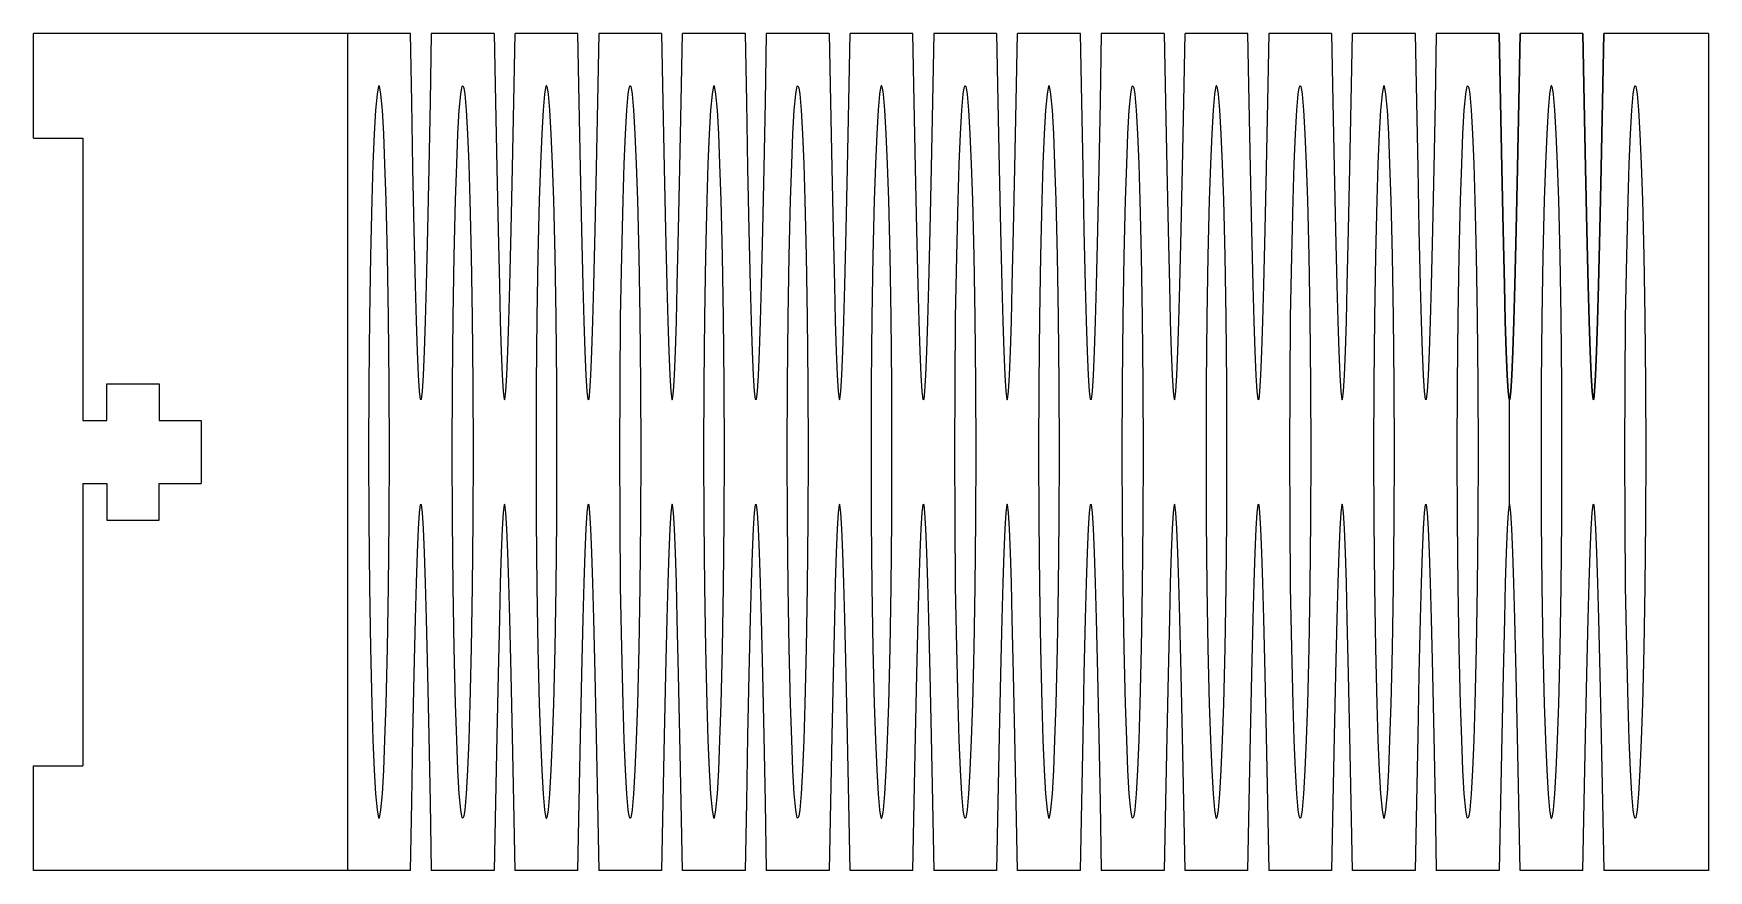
# Model space of a CAD drawing. Extents: x -0.75 to 3.25, y -1 to 1.
import ezdxf

# ---------------------------------------------------------------- set-up
doc = ezdxf.new("R2010")
doc.units = 0
doc.layers.add('VISIBLE', color=7, linetype='CONTINUOUS')

msp = doc.modelspace()

# ---------------------------------------------------------------- linework, layer by layer
at = {"layer": 'VISIBLE'}
for p, q in [((0.15, 1), (-0.75, 1)), ((-0.75, 0.75), (-0.75, 1)), ((0, 1), (0, -1)), ((0.35, 1), (0.2, 1)), ((0.55, 1), (0.4, 1)), ((0.75, 1), (0.6, 1)), ((0.95, 1), (0.8, 1)), ((1.15, 1), (1, 1)), ((1.35, 1), (1.2, 1)), ((1.55, 1), (1.4, 1)), ((1.75, 1), (1.6, 1)), ((1.95, 1), (1.8, 1)), ((2.15, 1), (2, 1)), ((2.35, 1), (2.2, 1)), ((2.55, 1), (2.4, 1)), ((2.75, 1), (2.6, 1)), ((2.95, 1), (2.8, 1)), ((3.25, 1), (3, 1)), ((3.25, 1), (3.25, -1)), ((-0.75, 0.75), (-0.632, 0.75)), ((-0.632, 0.75), (-0.632, 0.075)), ((-0.575, 0.075), (-0.575, 0.1625)), ((-0.575, 0.1625), (-0.45, 0.1625)), ((-0.45, 0.1625), (-0.45, 0.075)), ((2.775, -0.125), (2.775, 0.125)), ((-0.632, 0.075), (-0.575, 0.075)), ((-0.45, 0.075), (-0.35, 0.075)), ((-0.35, 0.075), (-0.35, -0.075)), ((-0.632, -0.075), (-0.575, -0.075)), ((-0.632, -0.075), (-0.632, -0.75)), ((-0.575, -0.075), (-0.575, -0.1625)), ((-0.45, -0.075), (-0.35, -0.075)), ((-0.45, -0.1625), (-0.45, -0.075)), ((-0.575, -0.1625), (-0.45, -0.1625)), ((-0.75, -0.75), (-0.632, -0.75)), ((-0.75, -1), (-0.75, -0.75)), ((0.15, -1), (-0.75, -1)), ((0.35, -1), (0.2, -1)), ((0.55, -1), (0.4, -1)), ((0.75, -1), (0.6, -1)), ((0.95, -1), (0.8, -1)), ((1.15, -1), (1, -1)), ((1.35, -1), (1.2, -1)), ((1.55, -1), (1.4, -1)), ((1.75, -1), (1.6, -1)), ((1.95, -1), (1.8, -1)), ((2.15, -1), (2, -1)), ((2.35, -1), (2.2, -1)), ((2.55, -1), (2.4, -1)), ((2.75, -1), (2.6, -1)), ((2.95, -1), (2.8, -1)), ((3.25, -1), (3, -1))]:
    msp.add_line(p, q, dxfattribs=at)
for points in [[(0.2, 1, 0), (0.1969, 0.8368, 0), (0.1937, 0.6787, 0), (0.1906, 0.5309, 0), (0.1875, 0.3984, 0), (0.1852, 0.3123, 0), (0.1828, 0.2398, 0), (0.1805, 0.1832, 0), (0.1781, 0.1447, 0), (0.1758, 0.1263, 0), (0.1754, 0.1253, 0), (0.1752, 0.1251, 0), (0.175, 0.125, 0), (0.1748, 0.1251, 0), (0.1746, 0.1253, 0), (0.1742, 0.1263, 0), (0.1719, 0.1447, 0), (0.1695, 0.1832, 0), (0.1672, 0.2398, 0), (0.1648, 0.3123, 0), (0.1625, 0.3984, 0), (0.1594, 0.5309, 0), (0.1562, 0.6787, 0), (0.1531, 0.8368, 0), (0.15, 1, 0)], [(0.35, 1, 0), (0.3531, 0.8368, 0), (0.3563, 0.6787, 0), (0.3594, 0.5309, 0), (0.3625, 0.3984, 0), (0.3648, 0.3123, 0), (0.3672, 0.2398, 0), (0.3695, 0.1832, 0), (0.3719, 0.1447, 0), (0.3742, 0.1263, 0), (0.3746, 0.1253, 0), (0.3748, 0.1251, 0), (0.375, 0.125, 0), (0.3752, 0.1251, 0), (0.3754, 0.1253, 0), (0.3758, 0.1263, 0), (0.3781, 0.1447, 0), (0.3805, 0.1832, 0), (0.3828, 0.2398, 0), (0.3852, 0.3123, 0), (0.3875, 0.3984, 0), (0.3906, 0.5309, 0), (0.3938, 0.6787, 0), (0.3969, 0.8368, 0), (0.4, 1, 0)], [(0.6, 1, 0), (0.5969, 0.8368, 0), (0.5937, 0.6787, 0), (0.5906, 0.5309, 0), (0.5875, 0.3984, 0), (0.5852, 0.3123, 0), (0.5828, 0.2398, 0), (0.5805, 0.1832, 0), (0.5781, 0.1447, 0), (0.5758, 0.1263, 0), (0.5754, 0.1253, 0), (0.5752, 0.1251, 0), (0.575, 0.125, 0), (0.5748, 0.1251, 0), (0.5746, 0.1253, 0), (0.5742, 0.1263, 0), (0.5719, 0.1447, 0), (0.5695, 0.1832, 0), (0.5672, 0.2398, 0), (0.5648, 0.3123, 0), (0.5625, 0.3984, 0), (0.5594, 0.5309, 0), (0.5562, 0.6787, 0), (0.5531, 0.8368, 0), (0.55, 1, 0)], [(0.75, 1, 0), (0.7531, 0.8368, 0), (0.7563, 0.6787, 0), (0.7594, 0.5309, 0), (0.7625, 0.3984, 0), (0.7648, 0.3123, 0), (0.7672, 0.2398, 0), (0.7695, 0.1832, 0), (0.7719, 0.1447, 0), (0.7742, 0.1263, 0), (0.7746, 0.1253, 0), (0.7748, 0.1251, 0), (0.775, 0.125, 0), (0.7752, 0.1251, 0), (0.7754, 0.1253, 0), (0.7758, 0.1263, 0), (0.7781, 0.1447, 0), (0.7805, 0.1832, 0), (0.7828, 0.2398, 0), (0.7852, 0.3123, 0), (0.7875, 0.3984, 0), (0.7906, 0.5309, 0), (0.7938, 0.6787, 0), (0.7969, 0.8368, 0), (0.8, 1, 0)], [(1, 1, 0), (0.9969, 0.8368, 0), (0.9938, 0.6787, 0), (0.9906, 0.5309, 0), (0.9875, 0.3984, 0), (0.9852, 0.3123, 0), (0.9828, 0.2398, 0), (0.9805, 0.1832, 0), (0.9781, 0.1447, 0), (0.9758, 0.1263, 0), (0.9754, 0.1253, 0), (0.9752, 0.1251, 0), (0.975, 0.125, 0), (0.9748, 0.1251, 0), (0.9746, 0.1253, 0), (0.9742, 0.1263, 0), (0.9719, 0.1447, 0), (0.9695, 0.1832, 0), (0.9672, 0.2398, 0), (0.9648, 0.3123, 0), (0.9625, 0.3984, 0), (0.9594, 0.5309, 0), (0.9562, 0.6787, 0), (0.9531, 0.8368, 0), (0.95, 1, 0)], [(1.15, 1, 0), (1.1531, 0.8368, 0), (1.1563, 0.6787, 0), (1.1594, 0.5309, 0), (1.1625, 0.3984, 0), (1.1648, 0.3123, 0), (1.1672, 0.2398, 0), (1.1695, 0.1832, 0), (1.1719, 0.1447, 0), (1.1742, 0.1263, 0), (1.1746, 0.1253, 0), (1.1748, 0.1251, 0), (1.175, 0.125, 0), (1.1752, 0.1251, 0), (1.1754, 0.1253, 0), (1.1758, 0.1263, 0), (1.1781, 0.1447, 0), (1.1805, 0.1832, 0), (1.1828, 0.2398, 0), (1.1852, 0.3123, 0), (1.1875, 0.3984, 0), (1.1906, 0.5309, 0), (1.1938, 0.6787, 0), (1.1969, 0.8368, 0), (1.2, 1, 0)], [(1.4, 1, 0), (1.3969, 0.8368, 0), (1.3938, 0.6787, 0), (1.3906, 0.5309, 0), (1.3875, 0.3984, 0), (1.3852, 0.3123, 0), (1.3828, 0.2398, 0), (1.3805, 0.1832, 0), (1.3781, 0.1447, 0), (1.3758, 0.1263, 0), (1.3754, 0.1253, 0), (1.3752, 0.1251, 0), (1.375, 0.125, 0), (1.3748, 0.1251, 0), (1.3746, 0.1253, 0), (1.3742, 0.1263, 0), (1.3719, 0.1447, 0), (1.3695, 0.1832, 0), (1.3672, 0.2398, 0), (1.3648, 0.3123, 0), (1.3625, 0.3984, 0), (1.3594, 0.5309, 0), (1.3562, 0.6787, 0), (1.3531, 0.8368, 0), (1.35, 1, 0)], [(1.55, 1, 0), (1.5531, 0.8368, 0), (1.5563, 0.6787, 0), (1.5594, 0.5309, 0), (1.5625, 0.3984, 0), (1.5648, 0.3123, 0), (1.5672, 0.2398, 0), (1.5695, 0.1832, 0), (1.5719, 0.1447, 0), (1.5742, 0.1263, 0), (1.5746, 0.1253, 0), (1.5748, 0.1251, 0), (1.575, 0.125, 0), (1.5752, 0.1251, 0), (1.5754, 0.1253, 0), (1.5758, 0.1263, 0), (1.5781, 0.1447, 0), (1.5805, 0.1832, 0), (1.5828, 0.2398, 0), (1.5852, 0.3123, 0), (1.5875, 0.3984, 0), (1.5906, 0.5309, 0), (1.5938, 0.6787, 0), (1.5969, 0.8368, 0), (1.6, 1, 0)], [(1.8, 1, 0), (1.7969, 0.8368, 0), (1.7937, 0.6787, 0), (1.7906, 0.5309, 0), (1.7875, 0.3984, 0), (1.7852, 0.3123, 0), (1.7828, 0.2398, 0), (1.7805, 0.1832, 0), (1.7781, 0.1447, 0), (1.7758, 0.1263, 0), (1.7754, 0.1253, 0), (1.7752, 0.1251, 0), (1.775, 0.125, 0), (1.7748, 0.1251, 0), (1.7746, 0.1253, 0), (1.7742, 0.1263, 0), (1.7719, 0.1447, 0), (1.7695, 0.1832, 0), (1.7672, 0.2398, 0), (1.7648, 0.3123, 0), (1.7625, 0.3984, 0), (1.7594, 0.5309, 0), (1.7563, 0.6787, 0), (1.7531, 0.8368, 0), (1.75, 1, 0)], [(1.95, 1, 0), (1.9531, 0.8368, 0), (1.9563, 0.6787, 0), (1.9594, 0.5309, 0), (1.9625, 0.3984, 0), (1.9648, 0.3123, 0), (1.9672, 0.2398, 0), (1.9695, 0.1832, 0), (1.9719, 0.1447, 0), (1.9742, 0.1263, 0), (1.9746, 0.1253, 0), (1.9748, 0.1251, 0), (1.975, 0.125, 0), (1.9752, 0.1251, 0), (1.9754, 0.1253, 0), (1.9758, 0.1263, 0), (1.9781, 0.1447, 0), (1.9805, 0.1832, 0), (1.9828, 0.2398, 0), (1.9852, 0.3123, 0), (1.9875, 0.3984, 0), (1.9906, 0.5309, 0), (1.9938, 0.6787, 0), (1.9969, 0.8368, 0), (2, 1, 0)], [(2.2, 1, 0), (2.1969, 0.8368, 0), (2.1938, 0.6787, 0), (2.1906, 0.5309, 0), (2.1875, 0.3984, 0), (2.1852, 0.3123, 0), (2.1828, 0.2398, 0), (2.1805, 0.1832, 0), (2.1781, 0.1447, 0), (2.1758, 0.1263, 0), (2.1754, 0.1253, 0), (2.1752, 0.1251, 0), (2.175, 0.125, 0), (2.1748, 0.1251, 0), (2.1746, 0.1253, 0), (2.1742, 0.1263, 0), (2.1719, 0.1447, 0), (2.1695, 0.1832, 0), (2.1672, 0.2398, 0), (2.1648, 0.3123, 0), (2.1625, 0.3984, 0), (2.1594, 0.5309, 0), (2.1563, 0.6787, 0), (2.1531, 0.8368, 0), (2.15, 1, 0)], [(2.35, 1, 0), (2.3531, 0.8368, 0), (2.3563, 0.6787, 0), (2.3594, 0.5309, 0), (2.3625, 0.3984, 0), (2.3648, 0.3123, 0), (2.3672, 0.2398, 0), (2.3695, 0.1832, 0), (2.3719, 0.1447, 0), (2.3742, 0.1263, 0), (2.3746, 0.1253, 0), (2.3748, 0.1251, 0), (2.375, 0.125, 0), (2.3752, 0.1251, 0), (2.3754, 0.1253, 0), (2.3758, 0.1263, 0), (2.3781, 0.1447, 0), (2.3805, 0.1832, 0), (2.3828, 0.2398, 0), (2.3852, 0.3123, 0), (2.3875, 0.3984, 0), (2.3906, 0.5309, 0), (2.3938, 0.6787, 0), (2.3969, 0.8368, 0), (2.4, 1, 0)], [(2.6, 1, 0), (2.5969, 0.8368, 0), (2.5938, 0.6787, 0), (2.5906, 0.5309, 0), (2.5875, 0.3984, 0), (2.5852, 0.3123, 0), (2.5828, 0.2398, 0), (2.5805, 0.1832, 0), (2.5781, 0.1447, 0), (2.5758, 0.1263, 0), (2.5754, 0.1253, 0), (2.5752, 0.1251, 0), (2.575, 0.125, 0), (2.5748, 0.1251, 0), (2.5746, 0.1253, 0), (2.5742, 0.1263, 0), (2.5719, 0.1447, 0), (2.5695, 0.1832, 0), (2.5672, 0.2398, 0), (2.5648, 0.3123, 0), (2.5625, 0.3984, 0), (2.5594, 0.5309, 0), (2.5563, 0.6787, 0), (2.5531, 0.8368, 0), (2.55, 1, 0)], [(2.8, 1, 0), (2.7969, 0.8368, 0), (2.7938, 0.6787, 0), (2.7906, 0.5309, 0), (2.7875, 0.3984, 0), (2.7852, 0.3123, 0), (2.7828, 0.2398, 0), (2.7805, 0.1832, 0), (2.7781, 0.1447, 0), (2.7758, 0.1263, 0), (2.7754, 0.1253, 0), (2.7752, 0.1251, 0), (2.775, 0.125, 0), (2.7748, 0.1251, 0), (2.7746, 0.1253, 0), (2.7742, 0.1263, 0), (2.7719, 0.1447, 0), (2.7695, 0.1832, 0), (2.7672, 0.2398, 0), (2.7648, 0.3123, 0), (2.7625, 0.3984, 0), (2.7594, 0.5309, 0), (2.7563, 0.6787, 0), (2.7531, 0.8368, 0), (2.75, 1, 0)], [(2.75, 1, 0), (2.7531, 0.8368, 0), (2.7563, 0.6787, 0), (2.7594, 0.5309, 0), (2.7625, 0.3984, 0), (2.7648, 0.3123, 0), (2.7672, 0.2398, 0), (2.7695, 0.1832, 0), (2.7719, 0.1447, 0), (2.7742, 0.1263, 0), (2.7746, 0.1253, 0), (2.7748, 0.1251, 0), (2.775, 0.125, 0), (2.7752, 0.1251, 0), (2.7754, 0.1253, 0), (2.7758, 0.1263, 0), (2.7781, 0.1447, 0), (2.7805, 0.1832, 0), (2.7828, 0.2398, 0), (2.7852, 0.3123, 0), (2.7875, 0.3984, 0), (2.7906, 0.5309, 0), (2.7938, 0.6787, 0), (2.7969, 0.8368, 0), (2.8, 1, 0)], [(2.95, 1, 0), (2.9531, 0.8368, 0), (2.9563, 0.6787, 0), (2.9594, 0.5309, 0), (2.9625, 0.3984, 0), (2.9648, 0.3123, 0), (2.9672, 0.2398, 0), (2.9695, 0.1832, 0), (2.9719, 0.1447, 0), (2.9742, 0.1263, 0), (2.9746, 0.1253, 0), (2.9748, 0.1251, 0), (2.975, 0.125, 0), (2.9752, 0.1251, 0), (2.9754, 0.1253, 0), (2.9758, 0.1263, 0), (2.9781, 0.1447, 0), (2.9805, 0.1832, 0), (2.9828, 0.2398, 0), (2.9852, 0.3123, 0), (2.9875, 0.3984, 0), (2.9906, 0.5309, 0), (2.9938, 0.6787, 0), (2.9969, 0.8368, 0), (3, 1, 0)], [(3, 1, 0), (2.9969, 0.8368, 0), (2.9938, 0.6787, 0), (2.9906, 0.5309, 0), (2.9875, 0.3984, 0), (2.9852, 0.3123, 0), (2.9828, 0.2398, 0), (2.9805, 0.1832, 0), (2.9781, 0.1447, 0), (2.9758, 0.1263, 0), (2.9754, 0.1253, 0), (2.9752, 0.1251, 0), (2.975, 0.125, 0), (2.9748, 0.1251, 0), (2.9746, 0.1253, 0), (2.9742, 0.1263, 0), (2.9719, 0.1447, 0), (2.9695, 0.1832, 0), (2.9672, 0.2398, 0), (2.9648, 0.3123, 0), (2.9625, 0.3984, 0), (2.9594, 0.5309, 0), (2.9563, 0.6787, 0), (2.9531, 0.8368, 0), (2.95, 1, 0)], [(0.1, 0, 0), (0.0994, 0.1632, 0), (0.0979, 0.3213, 0), (0.0954, 0.4691, 0), (0.0922, 0.6016, 0), (0.0894, 0.6877, 0), (0.0863, 0.7602, 0), (0.0831, 0.8168, 0), (0.0797, 0.8553, 0), (0.0773, 0.87, 0), (0.0762, 0.8737, 0), (0.0756, 0.8747, 0), (0.075, 0.875, 0), (0.0744, 0.8747, 0), (0.0738, 0.8737, 0), (0.0727, 0.87, 0), (0.0703, 0.8553, 0), (0.0669, 0.8168, 0), (0.0637, 0.7602, 0), (0.0606, 0.6877, 0), (0.0578, 0.6016, 0), (0.0546, 0.4691, 0), (0.0521, 0.3213, 0), (0.0506, 0.1632, 0), (0.05, 0, 0), (0.0506, -0.1632, 0), (0.0521, -0.3213, 0), (0.0546, -0.4691, 0), (0.0578, -0.6016, 0), (0.0606, -0.6877, 0), (0.0637, -0.7602, 0), (0.0669, -0.8168, 0), (0.0703, -0.8553, 0), (0.0727, -0.87, 0), (0.0738, -0.8737, 0), (0.0744, -0.8747, 0), (0.075, -0.875, 0), (0.0756, -0.8747, 0), (0.0762, -0.8737, 0), (0.0773, -0.87, 0), (0.0797, -0.8553, 0), (0.0831, -0.8168, 0), (0.0863, -0.7602, 0), (0.0894, -0.6877, 0), (0.0922, -0.6016, 0), (0.0954, -0.4691, 0), (0.0979, -0.3213, 0), (0.0994, -0.1632, 0), (0.1, 0, 0)], [(0.1, 0, 0), (0.0994, 0.1632, 0), (0.0979, 0.3213, 0), (0.0954, 0.4691, 0), (0.0922, 0.6016, 0), (0.0894, 0.6877, 0), (0.0863, 0.7602, 0), (0.0831, 0.8168, 0), (0.0797, 0.8553, 0), (0.0773, 0.87, 0), (0.0762, 0.8737, 0), (0.0756, 0.8747, 0), (0.075, 0.875, 0), (0.0744, 0.8747, 0), (0.0738, 0.8737, 0), (0.0727, 0.87, 0), (0.0703, 0.8553, 0), (0.0669, 0.8168, 0), (0.0637, 0.7602, 0), (0.0606, 0.6877, 0), (0.0578, 0.6016, 0), (0.0546, 0.4691, 0), (0.0521, 0.3213, 0), (0.0506, 0.1632, 0), (0.05, 0, 0), (0.0506, -0.1632, 0), (0.0521, -0.3213, 0), (0.0546, -0.4691, 0), (0.0578, -0.6016, 0), (0.0606, -0.6877, 0), (0.0637, -0.7602, 0), (0.0669, -0.8168, 0), (0.0703, -0.8553, 0), (0.0727, -0.87, 0), (0.0738, -0.8737, 0), (0.0744, -0.8747, 0), (0.075, -0.875, 0), (0.0756, -0.8747, 0), (0.0762, -0.8737, 0), (0.0773, -0.87, 0), (0.0797, -0.8553, 0), (0.0831, -0.8168, 0), (0.0863, -0.7602, 0), (0.0894, -0.6877, 0), (0.0922, -0.6016, 0), (0.0954, -0.4691, 0), (0.0979, -0.3213, 0), (0.0994, -0.1632, 0), (0.1, 0, 0)], [(0.25, 0, 0), (0.2506, 0.1632, 0), (0.2521, 0.3213, 0), (0.2546, 0.4691, 0), (0.2578, 0.6016, 0), (0.2606, 0.6877, 0), (0.2637, 0.7602, 0), (0.2669, 0.8168, 0), (0.2703, 0.8553, 0), (0.2727, 0.87, 0), (0.2738, 0.8737, 0), (0.2744, 0.8747, 0), (0.275, 0.875, 0), (0.2756, 0.8747, 0), (0.2762, 0.8737, 0), (0.2773, 0.87, 0), (0.2797, 0.8553, 0), (0.2831, 0.8168, 0), (0.2863, 0.7602, 0), (0.2894, 0.6877, 0), (0.2922, 0.6016, 0), (0.2954, 0.4691, 0), (0.2979, 0.3213, 0), (0.2994, 0.1632, 0), (0.3, 0, 0), (0.2994, -0.1632, 0), (0.2979, -0.3213, 0), (0.2954, -0.4691, 0), (0.2922, -0.6016, 0), (0.2894, -0.6877, 0), (0.2863, -0.7602, 0), (0.2831, -0.8168, 0), (0.2797, -0.8553, 0), (0.2773, -0.87, 0), (0.2762, -0.8737, 0), (0.2756, -0.8747, 0), (0.275, -0.875, 0), (0.2744, -0.8747, 0), (0.2738, -0.8737, 0), (0.2727, -0.87, 0), (0.2703, -0.8553, 0), (0.2669, -0.8168, 0), (0.2637, -0.7602, 0), (0.2606, -0.6877, 0), (0.2578, -0.6016, 0), (0.2546, -0.4691, 0), (0.2521, -0.3213, 0), (0.2506, -0.1632, 0), (0.25, 0, 0)], [(0.5, 0, 0), (0.4994, 0.1632, 0), (0.4979, 0.3213, 0), (0.4954, 0.4691, 0), (0.4922, 0.6016, 0), (0.4894, 0.6877, 0), (0.4863, 0.7602, 0), (0.4831, 0.8168, 0), (0.4797, 0.8553, 0), (0.4773, 0.87, 0), (0.4762, 0.8737, 0), (0.4756, 0.8747, 0), (0.475, 0.875, 0), (0.4744, 0.8747, 0), (0.4738, 0.8737, 0), (0.4727, 0.87, 0), (0.4703, 0.8553, 0), (0.4669, 0.8168, 0), (0.4637, 0.7602, 0), (0.4606, 0.6877, 0), (0.4578, 0.6016, 0), (0.4546, 0.4691, 0), (0.4521, 0.3213, 0), (0.4506, 0.1632, 0), (0.45, 0, 0), (0.4506, -0.1632, 0), (0.4521, -0.3213, 0), (0.4546, -0.4691, 0), (0.4578, -0.6016, 0), (0.4606, -0.6877, 0), (0.4637, -0.7602, 0), (0.4669, -0.8168, 0), (0.4703, -0.8553, 0), (0.4727, -0.87, 0), (0.4738, -0.8737, 0), (0.4744, -0.8747, 0), (0.475, -0.875, 0), (0.4756, -0.8747, 0), (0.4762, -0.8737, 0), (0.4773, -0.87, 0), (0.4797, -0.8553, 0), (0.4831, -0.8168, 0), (0.4863, -0.7602, 0), (0.4894, -0.6877, 0), (0.4922, -0.6016, 0), (0.4954, -0.4691, 0), (0.4979, -0.3213, 0), (0.4994, -0.1632, 0), (0.5, 0, 0)], [(0.65, 0, 0), (0.6506, 0.1632, 0), (0.6521, 0.3213, 0), (0.6546, 0.4691, 0), (0.6578, 0.6016, 0), (0.6606, 0.6877, 0), (0.6637, 0.7602, 0), (0.6669, 0.8168, 0), (0.6703, 0.8553, 0), (0.6727, 0.87, 0), (0.6738, 0.8737, 0), (0.6744, 0.8747, 0), (0.675, 0.875, 0), (0.6756, 0.8747, 0), (0.6762, 0.8737, 0), (0.6773, 0.87, 0), (0.6797, 0.8553, 0), (0.6831, 0.8168, 0), (0.6863, 0.7602, 0), (0.6894, 0.6877, 0), (0.6922, 0.6016, 0), (0.6954, 0.4691, 0), (0.6979, 0.3213, 0), (0.6994, 0.1632, 0), (0.7, 0, 0), (0.6994, -0.1632, 0), (0.6979, -0.3213, 0), (0.6954, -0.4691, 0), (0.6922, -0.6016, 0), (0.6894, -0.6877, 0), (0.6863, -0.7602, 0), (0.6831, -0.8168, 0), (0.6797, -0.8553, 0), (0.6773, -0.87, 0), (0.6762, -0.8737, 0), (0.6756, -0.8747, 0), (0.675, -0.875, 0), (0.6744, -0.8747, 0), (0.6738, -0.8737, 0), (0.6727, -0.87, 0), (0.6703, -0.8553, 0), (0.6669, -0.8168, 0), (0.6637, -0.7602, 0), (0.6606, -0.6877, 0), (0.6578, -0.6016, 0), (0.6546, -0.4691, 0), (0.6521, -0.3213, 0), (0.6506, -0.1632, 0), (0.65, 0, 0)], [(0.9, 0, 0), (0.8994, 0.1632, 0), (0.8979, 0.3213, 0), (0.8954, 0.4691, 0), (0.8922, 0.6016, 0), (0.8894, 0.6877, 0), (0.8863, 0.7602, 0), (0.8831, 0.8168, 0), (0.8797, 0.8553, 0), (0.8773, 0.87, 0), (0.8762, 0.8737, 0), (0.8756, 0.8747, 0), (0.875, 0.875, 0), (0.8744, 0.8747, 0), (0.8738, 0.8737, 0), (0.8727, 0.87, 0), (0.8703, 0.8553, 0), (0.8669, 0.8168, 0), (0.8637, 0.7602, 0), (0.8606, 0.6877, 0), (0.8578, 0.6016, 0), (0.8546, 0.4691, 0), (0.8521, 0.3213, 0), (0.8506, 0.1632, 0), (0.85, 0, 0), (0.8506, -0.1632, 0), (0.8521, -0.3213, 0), (0.8546, -0.4691, 0), (0.8578, -0.6016, 0), (0.8606, -0.6877, 0), (0.8637, -0.7602, 0), (0.8669, -0.8168, 0), (0.8703, -0.8553, 0), (0.8727, -0.87, 0), (0.8738, -0.8737, 0), (0.8744, -0.8747, 0), (0.875, -0.875, 0), (0.8756, -0.8747, 0), (0.8762, -0.8737, 0), (0.8773, -0.87, 0), (0.8797, -0.8553, 0), (0.8831, -0.8168, 0), (0.8863, -0.7602, 0), (0.8894, -0.6877, 0), (0.8922, -0.6016, 0), (0.8954, -0.4691, 0), (0.8979, -0.3213, 0), (0.8994, -0.1632, 0), (0.9, 0, 0)], [(1.05, 0, 0), (1.0506, 0.1632, 0), (1.0521, 0.3213, 0), (1.0546, 0.4691, 0), (1.0578, 0.6016, 0), (1.0606, 0.6877, 0), (1.0637, 0.7602, 0), (1.0669, 0.8168, 0), (1.0703, 0.8553, 0), (1.0727, 0.87, 0), (1.0738, 0.8737, 0), (1.0744, 0.8747, 0), (1.075, 0.875, 0), (1.0756, 0.8747, 0), (1.0762, 0.8737, 0), (1.0773, 0.87, 0), (1.0797, 0.8553, 0), (1.0831, 0.8168, 0), (1.0863, 0.7602, 0), (1.0894, 0.6877, 0), (1.0922, 0.6016, 0), (1.0954, 0.4691, 0), (1.0979, 0.3213, 0), (1.0994, 0.1632, 0), (1.1, 0, 0), (1.0994, -0.1632, 0), (1.0979, -0.3213, 0), (1.0954, -0.4691, 0), (1.0922, -0.6016, 0), (1.0894, -0.6877, 0), (1.0863, -0.7602, 0), (1.0831, -0.8168, 0), (1.0797, -0.8553, 0), (1.0773, -0.87, 0), (1.0762, -0.8737, 0), (1.0756, -0.8747, 0), (1.075, -0.875, 0), (1.0744, -0.8747, 0), (1.0738, -0.8737, 0), (1.0727, -0.87, 0), (1.0703, -0.8553, 0), (1.0669, -0.8168, 0), (1.0637, -0.7602, 0), (1.0606, -0.6877, 0), (1.0578, -0.6016, 0), (1.0546, -0.4691, 0), (1.0521, -0.3213, 0), (1.0506, -0.1632, 0), (1.05, 0, 0)], [(1.3, 0, 0), (1.2994, 0.1632, 0), (1.2979, 0.3213, 0), (1.2954, 0.4691, 0), (1.2922, 0.6016, 0), (1.2894, 0.6877, 0), (1.2863, 0.7602, 0), (1.2831, 0.8168, 0), (1.2797, 0.8553, 0), (1.2773, 0.87, 0), (1.2762, 0.8737, 0), (1.2756, 0.8747, 0), (1.275, 0.875, 0), (1.2744, 0.8747, 0), (1.2738, 0.8737, 0), (1.2727, 0.87, 0), (1.2703, 0.8553, 0), (1.2669, 0.8168, 0), (1.2637, 0.7602, 0), (1.2606, 0.6877, 0), (1.2578, 0.6016, 0), (1.2546, 0.4691, 0), (1.2521, 0.3213, 0), (1.2506, 0.1632, 0), (1.25, 0, 0), (1.2506, -0.1632, 0), (1.2521, -0.3213, 0), (1.2546, -0.4691, 0), (1.2578, -0.6016, 0), (1.2606, -0.6877, 0), (1.2637, -0.7602, 0), (1.2669, -0.8168, 0), (1.2703, -0.8553, 0), (1.2727, -0.87, 0), (1.2738, -0.8737, 0), (1.2744, -0.8747, 0), (1.275, -0.875, 0), (1.2756, -0.8747, 0), (1.2762, -0.8737, 0), (1.2773, -0.87, 0), (1.2797, -0.8553, 0), (1.2831, -0.8168, 0), (1.2863, -0.7602, 0), (1.2894, -0.6877, 0), (1.2922, -0.6016, 0), (1.2954, -0.4691, 0), (1.2979, -0.3213, 0), (1.2994, -0.1632, 0), (1.3, 0, 0)], [(1.45, 0, 0), (1.4506, 0.1632, 0), (1.4521, 0.3213, 0), (1.4546, 0.4691, 0), (1.4578, 0.6016, 0), (1.4606, 0.6877, 0), (1.4637, 0.7602, 0), (1.4669, 0.8168, 0), (1.4703, 0.8553, 0), (1.4727, 0.87, 0), (1.4738, 0.8737, 0), (1.4744, 0.8747, 0), (1.475, 0.875, 0), (1.4756, 0.8747, 0), (1.4762, 0.8737, 0), (1.4773, 0.87, 0), (1.4797, 0.8553, 0), (1.4831, 0.8168, 0), (1.4863, 0.7602, 0), (1.4894, 0.6877, 0), (1.4922, 0.6016, 0), (1.4954, 0.4691, 0), (1.4979, 0.3213, 0), (1.4994, 0.1632, 0), (1.5, 0, 0), (1.4994, -0.1632, 0), (1.4979, -0.3213, 0), (1.4954, -0.4691, 0), (1.4922, -0.6016, 0), (1.4894, -0.6877, 0), (1.4863, -0.7602, 0), (1.4831, -0.8168, 0), (1.4797, -0.8553, 0), (1.4773, -0.87, 0), (1.4762, -0.8737, 0), (1.4756, -0.8747, 0), (1.475, -0.875, 0), (1.4744, -0.8747, 0), (1.4738, -0.8737, 0), (1.4727, -0.87, 0), (1.4703, -0.8553, 0), (1.4669, -0.8168, 0), (1.4637, -0.7602, 0), (1.4606, -0.6877, 0), (1.4578, -0.6016, 0), (1.4546, -0.4691, 0), (1.4521, -0.3213, 0), (1.4506, -0.1632, 0), (1.45, 0, 0)], [(1.7, 0, 0), (1.6994, 0.1632, 0), (1.6979, 0.3213, 0), (1.6954, 0.4691, 0), (1.6922, 0.6016, 0), (1.6894, 0.6877, 0), (1.6863, 0.7602, 0), (1.6831, 0.8168, 0), (1.6797, 0.8553, 0), (1.6773, 0.87, 0), (1.6762, 0.8737, 0), (1.6756, 0.8747, 0), (1.675, 0.875, 0), (1.6744, 0.8747, 0), (1.6738, 0.8737, 0), (1.6727, 0.87, 0), (1.6703, 0.8553, 0), (1.6669, 0.8168, 0), (1.6637, 0.7602, 0), (1.6606, 0.6877, 0), (1.6578, 0.6016, 0), (1.6546, 0.4691, 0), (1.6521, 0.3213, 0), (1.6506, 0.1632, 0), (1.65, 0, 0), (1.6506, -0.1632, 0), (1.6521, -0.3213, 0), (1.6546, -0.4691, 0), (1.6578, -0.6016, 0), (1.6606, -0.6877, 0), (1.6637, -0.7602, 0), (1.6669, -0.8168, 0), (1.6703, -0.8553, 0), (1.6727, -0.87, 0), (1.6738, -0.8737, 0), (1.6744, -0.8747, 0), (1.675, -0.875, 0), (1.6756, -0.8747, 0), (1.6762, -0.8737, 0), (1.6773, -0.87, 0), (1.6797, -0.8553, 0), (1.6831, -0.8168, 0), (1.6863, -0.7602, 0), (1.6894, -0.6877, 0), (1.6922, -0.6016, 0), (1.6954, -0.4691, 0), (1.6979, -0.3213, 0), (1.6994, -0.1632, 0), (1.7, 0, 0)], [(1.85, 0, 0), (1.8506, 0.1632, 0), (1.8521, 0.3213, 0), (1.8546, 0.4691, 0), (1.8578, 0.6016, 0), (1.8606, 0.6877, 0), (1.8637, 0.7602, 0), (1.8669, 0.8168, 0), (1.8703, 0.8553, 0), (1.8727, 0.87, 0), (1.8738, 0.8737, 0), (1.8744, 0.8747, 0), (1.875, 0.875, 0), (1.8756, 0.8747, 0), (1.8762, 0.8737, 0), (1.8773, 0.87, 0), (1.8797, 0.8553, 0), (1.8831, 0.8168, 0), (1.8863, 0.7602, 0), (1.8894, 0.6877, 0), (1.8922, 0.6016, 0), (1.8954, 0.4691, 0), (1.8979, 0.3213, 0), (1.8994, 0.1632, 0), (1.9, 0, 0), (1.8994, -0.1632, 0), (1.8979, -0.3213, 0), (1.8954, -0.4691, 0), (1.8922, -0.6016, 0), (1.8894, -0.6877, 0), (1.8863, -0.7602, 0), (1.8831, -0.8168, 0), (1.8797, -0.8553, 0), (1.8773, -0.87, 0), (1.8762, -0.8737, 0), (1.8756, -0.8747, 0), (1.875, -0.875, 0), (1.8744, -0.8747, 0), (1.8738, -0.8737, 0), (1.8727, -0.87, 0), (1.8703, -0.8553, 0), (1.8669, -0.8168, 0), (1.8637, -0.7602, 0), (1.8606, -0.6877, 0), (1.8578, -0.6016, 0), (1.8546, -0.4691, 0), (1.8521, -0.3213, 0), (1.8506, -0.1632, 0), (1.85, 0, 0)], [(2.1, 0, 0), (2.0994, 0.1632, 0), (2.0979, 0.3213, 0), (2.0954, 0.4691, 0), (2.0922, 0.6016, 0), (2.0894, 0.6877, 0), (2.0863, 0.7602, 0), (2.0831, 0.8168, 0), (2.0797, 0.8553, 0), (2.0773, 0.87, 0), (2.0762, 0.8737, 0), (2.0756, 0.8747, 0), (2.075, 0.875, 0), (2.0744, 0.8747, 0), (2.0738, 0.8737, 0), (2.0727, 0.87, 0), (2.0703, 0.8553, 0), (2.0669, 0.8168, 0), (2.0637, 0.7602, 0), (2.0606, 0.6877, 0), (2.0578, 0.6016, 0), (2.0546, 0.4691, 0), (2.0521, 0.3213, 0), (2.0506, 0.1632, 0), (2.05, 0, 0), (2.0506, -0.1632, 0), (2.0521, -0.3213, 0), (2.0546, -0.4691, 0), (2.0578, -0.6016, 0), (2.0606, -0.6877, 0), (2.0637, -0.7602, 0), (2.0669, -0.8168, 0), (2.0703, -0.8553, 0), (2.0727, -0.87, 0), (2.0738, -0.8737, 0), (2.0744, -0.8747, 0), (2.075, -0.875, 0), (2.0756, -0.8747, 0), (2.0762, -0.8737, 0), (2.0773, -0.87, 0), (2.0797, -0.8553, 0), (2.0831, -0.8168, 0), (2.0863, -0.7602, 0), (2.0894, -0.6877, 0), (2.0922, -0.6016, 0), (2.0954, -0.4691, 0), (2.0979, -0.3213, 0), (2.0994, -0.1632, 0), (2.1, 0, 0)], [(2.25, 0, 0), (2.2506, 0.1632, 0), (2.2521, 0.3213, 0), (2.2546, 0.4691, 0), (2.2578, 0.6016, 0), (2.2606, 0.6877, 0), (2.2637, 0.7602, 0), (2.2669, 0.8168, 0), (2.2703, 0.8553, 0), (2.2727, 0.87, 0), (2.2738, 0.8737, 0), (2.2744, 0.8747, 0), (2.275, 0.875, 0), (2.2756, 0.8747, 0), (2.2762, 0.8737, 0), (2.2773, 0.87, 0), (2.2797, 0.8553, 0), (2.2831, 0.8168, 0), (2.2863, 0.7602, 0), (2.2894, 0.6877, 0), (2.2922, 0.6016, 0), (2.2954, 0.4691, 0), (2.2979, 0.3213, 0), (2.2994, 0.1632, 0), (2.3, 0, 0), (2.2994, -0.1632, 0), (2.2979, -0.3213, 0), (2.2954, -0.4691, 0), (2.2922, -0.6016, 0), (2.2894, -0.6877, 0), (2.2863, -0.7602, 0), (2.2831, -0.8168, 0), (2.2797, -0.8553, 0), (2.2773, -0.87, 0), (2.2762, -0.8737, 0), (2.2756, -0.8747, 0), (2.275, -0.875, 0), (2.2744, -0.8747, 0), (2.2738, -0.8737, 0), (2.2727, -0.87, 0), (2.2703, -0.8553, 0), (2.2669, -0.8168, 0), (2.2637, -0.7602, 0), (2.2606, -0.6877, 0), (2.2578, -0.6016, 0), (2.2546, -0.4691, 0), (2.2521, -0.3213, 0), (2.2506, -0.1632, 0), (2.25, 0, 0)], [(2.5, 0, 0), (2.4994, 0.1632, 0), (2.4979, 0.3213, 0), (2.4954, 0.4691, 0), (2.4922, 0.6016, 0), (2.4894, 0.6877, 0), (2.4863, 0.7602, 0), (2.4831, 0.8168, 0), (2.4797, 0.8553, 0), (2.4773, 0.87, 0), (2.4762, 0.8737, 0), (2.4756, 0.8747, 0), (2.475, 0.875, 0), (2.4744, 0.8747, 0), (2.4738, 0.8737, 0), (2.4727, 0.87, 0), (2.4703, 0.8553, 0), (2.4669, 0.8168, 0), (2.4637, 0.7602, 0), (2.4606, 0.6877, 0), (2.4578, 0.6016, 0), (2.4546, 0.4691, 0), (2.4521, 0.3213, 0), (2.4506, 0.1632, 0), (2.45, 0, 0), (2.4506, -0.1632, 0), (2.4521, -0.3213, 0), (2.4546, -0.4691, 0), (2.4578, -0.6016, 0), (2.4606, -0.6877, 0), (2.4637, -0.7602, 0), (2.4669, -0.8168, 0), (2.4703, -0.8553, 0), (2.4727, -0.87, 0), (2.4738, -0.8737, 0), (2.4744, -0.8747, 0), (2.475, -0.875, 0), (2.4756, -0.8747, 0), (2.4762, -0.8737, 0), (2.4773, -0.87, 0), (2.4797, -0.8553, 0), (2.4831, -0.8168, 0), (2.4863, -0.7602, 0), (2.4894, -0.6877, 0), (2.4922, -0.6016, 0), (2.4954, -0.4691, 0), (2.4979, -0.3213, 0), (2.4994, -0.1632, 0), (2.5, 0, 0)], [(2.65, 0, 0), (2.6506, 0.1632, 0), (2.6521, 0.3213, 0), (2.6546, 0.4691, 0), (2.6578, 0.6016, 0), (2.6606, 0.6877, 0), (2.6637, 0.7602, 0), (2.6669, 0.8168, 0), (2.6703, 0.8553, 0), (2.6727, 0.87, 0), (2.6738, 0.8737, 0), (2.6744, 0.8747, 0), (2.675, 0.875, 0), (2.6756, 0.8747, 0), (2.6762, 0.8737, 0), (2.6773, 0.87, 0), (2.6797, 0.8553, 0), (2.6831, 0.8168, 0), (2.6863, 0.7602, 0), (2.6894, 0.6877, 0), (2.6922, 0.6016, 0), (2.6954, 0.4691, 0), (2.6979, 0.3213, 0), (2.6994, 0.1632, 0), (2.7, 0, 0), (2.6994, -0.1632, 0), (2.6979, -0.3213, 0), (2.6954, -0.4691, 0), (2.6922, -0.6016, 0), (2.6894, -0.6877, 0), (2.6863, -0.7602, 0), (2.6831, -0.8168, 0), (2.6797, -0.8553, 0), (2.6773, -0.87, 0), (2.6762, -0.8737, 0), (2.6756, -0.8747, 0), (2.675, -0.875, 0), (2.6744, -0.8747, 0), (2.6738, -0.8737, 0), (2.6727, -0.87, 0), (2.6703, -0.8553, 0), (2.6669, -0.8168, 0), (2.6637, -0.7602, 0), (2.6606, -0.6877, 0), (2.6578, -0.6016, 0), (2.6546, -0.4691, 0), (2.6521, -0.3213, 0), (2.6506, -0.1632, 0), (2.65, 0, 0)], [(2.9, 0, 0), (2.8994, 0.1632, 0), (2.8979, 0.3213, 0), (2.8954, 0.4691, 0), (2.8922, 0.6016, 0), (2.8894, 0.6877, 0), (2.8863, 0.7602, 0), (2.8831, 0.8168, 0), (2.8797, 0.8553, 0), (2.8773, 0.87, 0), (2.8762, 0.8737, 0), (2.8756, 0.8747, 0), (2.875, 0.875, 0), (2.8744, 0.8747, 0), (2.8738, 0.8737, 0), (2.8727, 0.87, 0), (2.8703, 0.8553, 0), (2.8669, 0.8168, 0), (2.8637, 0.7602, 0), (2.8606, 0.6877, 0), (2.8578, 0.6016, 0), (2.8546, 0.4691, 0), (2.8521, 0.3213, 0), (2.8506, 0.1632, 0), (2.85, 0, 0), (2.8506, -0.1632, 0), (2.8521, -0.3213, 0), (2.8546, -0.4691, 0), (2.8578, -0.6016, 0), (2.8606, -0.6877, 0), (2.8637, -0.7602, 0), (2.8669, -0.8168, 0), (2.8703, -0.8553, 0), (2.8727, -0.87, 0), (2.8738, -0.8737, 0), (2.8744, -0.8747, 0), (2.875, -0.875, 0), (2.8756, -0.8747, 0), (2.8762, -0.8737, 0), (2.8773, -0.87, 0), (2.8797, -0.8553, 0), (2.8831, -0.8168, 0), (2.8863, -0.7602, 0), (2.8894, -0.6877, 0), (2.8922, -0.6016, 0), (2.8954, -0.4691, 0), (2.8979, -0.3213, 0), (2.8994, -0.1632, 0), (2.9, 0, 0)], [(3.05, 0, 0), (3.0506, 0.1632, 0), (3.0521, 0.3213, 0), (3.0546, 0.4691, 0), (3.0578, 0.6016, 0), (3.0606, 0.6877, 0), (3.0637, 0.7602, 0), (3.0669, 0.8168, 0), (3.0703, 0.8553, 0), (3.0727, 0.87, 0), (3.0738, 0.8737, 0), (3.0744, 0.8747, 0), (3.075, 0.875, 0), (3.0756, 0.8747, 0), (3.0762, 0.8737, 0), (3.0773, 0.87, 0), (3.0797, 0.8553, 0), (3.0831, 0.8168, 0), (3.0863, 0.7602, 0), (3.0894, 0.6877, 0), (3.0922, 0.6016, 0), (3.0954, 0.4691, 0), (3.0979, 0.3213, 0), (3.0994, 0.1632, 0), (3.1, 0, 0), (3.0994, -0.1632, 0), (3.0979, -0.3213, 0), (3.0954, -0.4691, 0), (3.0922, -0.6016, 0), (3.0894, -0.6877, 0), (3.0863, -0.7602, 0), (3.0831, -0.8168, 0), (3.0797, -0.8553, 0), (3.0773, -0.87, 0), (3.0762, -0.8737, 0), (3.0756, -0.8747, 0), (3.075, -0.875, 0), (3.0744, -0.8747, 0), (3.0738, -0.8737, 0), (3.0727, -0.87, 0), (3.0703, -0.8553, 0), (3.0669, -0.8168, 0), (3.0637, -0.7602, 0), (3.0606, -0.6877, 0), (3.0578, -0.6016, 0), (3.0546, -0.4691, 0), (3.0521, -0.3213, 0), (3.0506, -0.1632, 0), (3.05, 0, 0)], [(0.15, -1, 0), (0.1531, -0.8368, 0), (0.1562, -0.6787, 0), (0.1594, -0.5309, 0), (0.1625, -0.3984, 0), (0.1648, -0.3123, 0), (0.1672, -0.2398, 0), (0.1695, -0.1832, 0), (0.1719, -0.1447, 0), (0.1742, -0.1263, 0), (0.1746, -0.1253, 0), (0.1748, -0.1251, 0), (0.175, -0.125, 0), (0.1752, -0.1251, 0), (0.1754, -0.1253, 0), (0.1758, -0.1263, 0), (0.1781, -0.1447, 0), (0.1805, -0.1832, 0), (0.1828, -0.2398, 0), (0.1852, -0.3123, 0), (0.1875, -0.3984, 0), (0.1906, -0.5309, 0), (0.1937, -0.6787, 0), (0.1969, -0.8368, 0), (0.2, -1, 0)], [(0.4, -1, 0), (0.3969, -0.8368, 0), (0.3938, -0.6787, 0), (0.3906, -0.5309, 0), (0.3875, -0.3984, 0), (0.3852, -0.3123, 0), (0.3828, -0.2398, 0), (0.3805, -0.1832, 0), (0.3781, -0.1447, 0), (0.3758, -0.1263, 0), (0.3754, -0.1253, 0), (0.3752, -0.1251, 0), (0.375, -0.125, 0), (0.3748, -0.1251, 0), (0.3746, -0.1253, 0), (0.3742, -0.1263, 0), (0.3719, -0.1447, 0), (0.3695, -0.1832, 0), (0.3672, -0.2398, 0), (0.3648, -0.3123, 0), (0.3625, -0.3984, 0), (0.3594, -0.5309, 0), (0.3563, -0.6787, 0), (0.3531, -0.8368, 0), (0.35, -1, 0)], [(0.55, -1, 0), (0.5531, -0.8368, 0), (0.5562, -0.6787, 0), (0.5594, -0.5309, 0), (0.5625, -0.3984, 0), (0.5648, -0.3123, 0), (0.5672, -0.2398, 0), (0.5695, -0.1832, 0), (0.5719, -0.1447, 0), (0.5742, -0.1263, 0), (0.5746, -0.1253, 0), (0.5748, -0.1251, 0), (0.575, -0.125, 0), (0.5752, -0.1251, 0), (0.5754, -0.1253, 0), (0.5758, -0.1263, 0), (0.5781, -0.1447, 0), (0.5805, -0.1832, 0), (0.5828, -0.2398, 0), (0.5852, -0.3123, 0), (0.5875, -0.3984, 0), (0.5906, -0.5309, 0), (0.5937, -0.6787, 0), (0.5969, -0.8368, 0), (0.6, -1, 0)], [(0.8, -1, 0), (0.7969, -0.8368, 0), (0.7938, -0.6787, 0), (0.7906, -0.5309, 0), (0.7875, -0.3984, 0), (0.7852, -0.3123, 0), (0.7828, -0.2398, 0), (0.7805, -0.1832, 0), (0.7781, -0.1447, 0), (0.7758, -0.1263, 0), (0.7754, -0.1253, 0), (0.7752, -0.1251, 0), (0.775, -0.125, 0), (0.7748, -0.1251, 0), (0.7746, -0.1253, 0), (0.7742, -0.1263, 0), (0.7719, -0.1447, 0), (0.7695, -0.1832, 0), (0.7672, -0.2398, 0), (0.7648, -0.3123, 0), (0.7625, -0.3984, 0), (0.7594, -0.5309, 0), (0.7563, -0.6787, 0), (0.7531, -0.8368, 0), (0.75, -1, 0)], [(0.95, -1, 0), (0.9531, -0.8368, 0), (0.9562, -0.6787, 0), (0.9594, -0.5309, 0), (0.9625, -0.3984, 0), (0.9648, -0.3123, 0), (0.9672, -0.2398, 0), (0.9695, -0.1832, 0), (0.9719, -0.1447, 0), (0.9742, -0.1263, 0), (0.9746, -0.1253, 0), (0.9748, -0.1251, 0), (0.975, -0.125, 0), (0.9752, -0.1251, 0), (0.9754, -0.1253, 0), (0.9758, -0.1263, 0), (0.9781, -0.1447, 0), (0.9805, -0.1832, 0), (0.9828, -0.2398, 0), (0.9852, -0.3123, 0), (0.9875, -0.3984, 0), (0.9906, -0.5309, 0), (0.9938, -0.6787, 0), (0.9969, -0.8368, 0), (1, -1, 0)], [(1.2, -1, 0), (1.1969, -0.8368, 0), (1.1938, -0.6787, 0), (1.1906, -0.5309, 0), (1.1875, -0.3984, 0), (1.1852, -0.3123, 0), (1.1828, -0.2398, 0), (1.1805, -0.1832, 0), (1.1781, -0.1447, 0), (1.1758, -0.1263, 0), (1.1754, -0.1253, 0), (1.1752, -0.1251, 0), (1.175, -0.125, 0), (1.1748, -0.1251, 0), (1.1746, -0.1253, 0), (1.1742, -0.1263, 0), (1.1719, -0.1447, 0), (1.1695, -0.1832, 0), (1.1672, -0.2398, 0), (1.1648, -0.3123, 0), (1.1625, -0.3984, 0), (1.1594, -0.5309, 0), (1.1563, -0.6787, 0), (1.1531, -0.8368, 0), (1.15, -1, 0)], [(1.35, -1, 0), (1.3531, -0.8368, 0), (1.3562, -0.6787, 0), (1.3594, -0.5309, 0), (1.3625, -0.3984, 0), (1.3648, -0.3123, 0), (1.3672, -0.2398, 0), (1.3695, -0.1832, 0), (1.3719, -0.1447, 0), (1.3742, -0.1263, 0), (1.3746, -0.1253, 0), (1.3748, -0.1251, 0), (1.375, -0.125, 0), (1.3752, -0.1251, 0), (1.3754, -0.1253, 0), (1.3758, -0.1263, 0), (1.3781, -0.1447, 0), (1.3805, -0.1832, 0), (1.3828, -0.2398, 0), (1.3852, -0.3123, 0), (1.3875, -0.3984, 0), (1.3906, -0.5309, 0), (1.3938, -0.6787, 0), (1.3969, -0.8368, 0), (1.4, -1, 0)], [(1.6, -1, 0), (1.5969, -0.8368, 0), (1.5938, -0.6787, 0), (1.5906, -0.5309, 0), (1.5875, -0.3984, 0), (1.5852, -0.3123, 0), (1.5828, -0.2398, 0), (1.5805, -0.1832, 0), (1.5781, -0.1447, 0), (1.5758, -0.1263, 0), (1.5754, -0.1253, 0), (1.5752, -0.1251, 0), (1.575, -0.125, 0), (1.5748, -0.1251, 0), (1.5746, -0.1253, 0), (1.5742, -0.1263, 0), (1.5719, -0.1447, 0), (1.5695, -0.1832, 0), (1.5672, -0.2398, 0), (1.5648, -0.3123, 0), (1.5625, -0.3984, 0), (1.5594, -0.5309, 0), (1.5563, -0.6787, 0), (1.5531, -0.8368, 0), (1.55, -1, 0)], [(1.75, -1, 0), (1.7531, -0.8368, 0), (1.7563, -0.6787, 0), (1.7594, -0.5309, 0), (1.7625, -0.3984, 0), (1.7648, -0.3123, 0), (1.7672, -0.2398, 0), (1.7695, -0.1832, 0), (1.7719, -0.1447, 0), (1.7742, -0.1263, 0), (1.7746, -0.1253, 0), (1.7748, -0.1251, 0), (1.775, -0.125, 0), (1.7752, -0.1251, 0), (1.7754, -0.1253, 0), (1.7758, -0.1263, 0), (1.7781, -0.1447, 0), (1.7805, -0.1832, 0), (1.7828, -0.2398, 0), (1.7852, -0.3123, 0), (1.7875, -0.3984, 0), (1.7906, -0.5309, 0), (1.7937, -0.6787, 0), (1.7969, -0.8368, 0), (1.8, -1, 0)], [(2, -1, 0), (1.9969, -0.8368, 0), (1.9938, -0.6787, 0), (1.9906, -0.5309, 0), (1.9875, -0.3984, 0), (1.9852, -0.3123, 0), (1.9828, -0.2398, 0), (1.9805, -0.1832, 0), (1.9781, -0.1447, 0), (1.9758, -0.1263, 0), (1.9754, -0.1253, 0), (1.9752, -0.1251, 0), (1.975, -0.125, 0), (1.9748, -0.1251, 0), (1.9746, -0.1253, 0), (1.9742, -0.1263, 0), (1.9719, -0.1447, 0), (1.9695, -0.1832, 0), (1.9672, -0.2398, 0), (1.9648, -0.3123, 0), (1.9625, -0.3984, 0), (1.9594, -0.5309, 0), (1.9563, -0.6787, 0), (1.9531, -0.8368, 0), (1.95, -1, 0)], [(2.15, -1, 0), (2.1531, -0.8368, 0), (2.1563, -0.6787, 0), (2.1594, -0.5309, 0), (2.1625, -0.3984, 0), (2.1648, -0.3123, 0), (2.1672, -0.2398, 0), (2.1695, -0.1832, 0), (2.1719, -0.1447, 0), (2.1742, -0.1263, 0), (2.1746, -0.1253, 0), (2.1748, -0.1251, 0), (2.175, -0.125, 0), (2.1752, -0.1251, 0), (2.1754, -0.1253, 0), (2.1758, -0.1263, 0), (2.1781, -0.1447, 0), (2.1805, -0.1832, 0), (2.1828, -0.2398, 0), (2.1852, -0.3123, 0), (2.1875, -0.3984, 0), (2.1906, -0.5309, 0), (2.1938, -0.6787, 0), (2.1969, -0.8368, 0), (2.2, -1, 0)], [(2.4, -1, 0), (2.3969, -0.8368, 0), (2.3938, -0.6787, 0), (2.3906, -0.5309, 0), (2.3875, -0.3984, 0), (2.3852, -0.3123, 0), (2.3828, -0.2398, 0), (2.3805, -0.1832, 0), (2.3781, -0.1447, 0), (2.3758, -0.1263, 0), (2.3754, -0.1253, 0), (2.3752, -0.1251, 0), (2.375, -0.125, 0), (2.3748, -0.1251, 0), (2.3746, -0.1253, 0), (2.3742, -0.1263, 0), (2.3719, -0.1447, 0), (2.3695, -0.1832, 0), (2.3672, -0.2398, 0), (2.3648, -0.3123, 0), (2.3625, -0.3984, 0), (2.3594, -0.5309, 0), (2.3563, -0.6787, 0), (2.3531, -0.8368, 0), (2.35, -1, 0)], [(2.55, -1, 0), (2.5531, -0.8368, 0), (2.5563, -0.6787, 0), (2.5594, -0.5309, 0), (2.5625, -0.3984, 0), (2.5648, -0.3123, 0), (2.5672, -0.2398, 0), (2.5695, -0.1832, 0), (2.5719, -0.1447, 0), (2.5742, -0.1263, 0), (2.5746, -0.1253, 0), (2.5748, -0.1251, 0), (2.575, -0.125, 0), (2.5752, -0.1251, 0), (2.5754, -0.1253, 0), (2.5758, -0.1263, 0), (2.5781, -0.1447, 0), (2.5805, -0.1832, 0), (2.5828, -0.2398, 0), (2.5852, -0.3123, 0), (2.5875, -0.3984, 0), (2.5906, -0.5309, 0), (2.5938, -0.6787, 0), (2.5969, -0.8368, 0), (2.6, -1, 0)], [(2.8, -1, 0), (2.7969, -0.8368, 0), (2.7938, -0.6787, 0), (2.7906, -0.5309, 0), (2.7875, -0.3984, 0), (2.7852, -0.3123, 0), (2.7828, -0.2398, 0), (2.7805, -0.1832, 0), (2.7781, -0.1447, 0), (2.7758, -0.1263, 0), (2.7754, -0.1253, 0), (2.7752, -0.1251, 0), (2.775, -0.125, 0), (2.7748, -0.1251, 0), (2.7746, -0.1253, 0), (2.7742, -0.1263, 0), (2.7719, -0.1447, 0), (2.7695, -0.1832, 0), (2.7672, -0.2398, 0), (2.7648, -0.3123, 0), (2.7625, -0.3984, 0), (2.7594, -0.5309, 0), (2.7563, -0.6787, 0), (2.7531, -0.8368, 0), (2.75, -1, 0)], [(2.95, -1, 0), (2.9531, -0.8368, 0), (2.9563, -0.6787, 0), (2.9594, -0.5309, 0), (2.9625, -0.3984, 0), (2.9648, -0.3123, 0), (2.9672, -0.2398, 0), (2.9695, -0.1832, 0), (2.9719, -0.1447, 0), (2.9742, -0.1263, 0), (2.9746, -0.1253, 0), (2.9748, -0.1251, 0), (2.975, -0.125, 0), (2.9752, -0.1251, 0), (2.9754, -0.1253, 0), (2.9758, -0.1263, 0), (2.9781, -0.1447, 0), (2.9805, -0.1832, 0), (2.9828, -0.2398, 0), (2.9852, -0.3123, 0), (2.9875, -0.3984, 0), (2.9906, -0.5309, 0), (2.9938, -0.6787, 0), (2.9969, -0.8368, 0), (3, -1, 0)]]:
    msp.add_polyline3d(points, dxfattribs=at)

doc.saveas('drawing.dxf')
